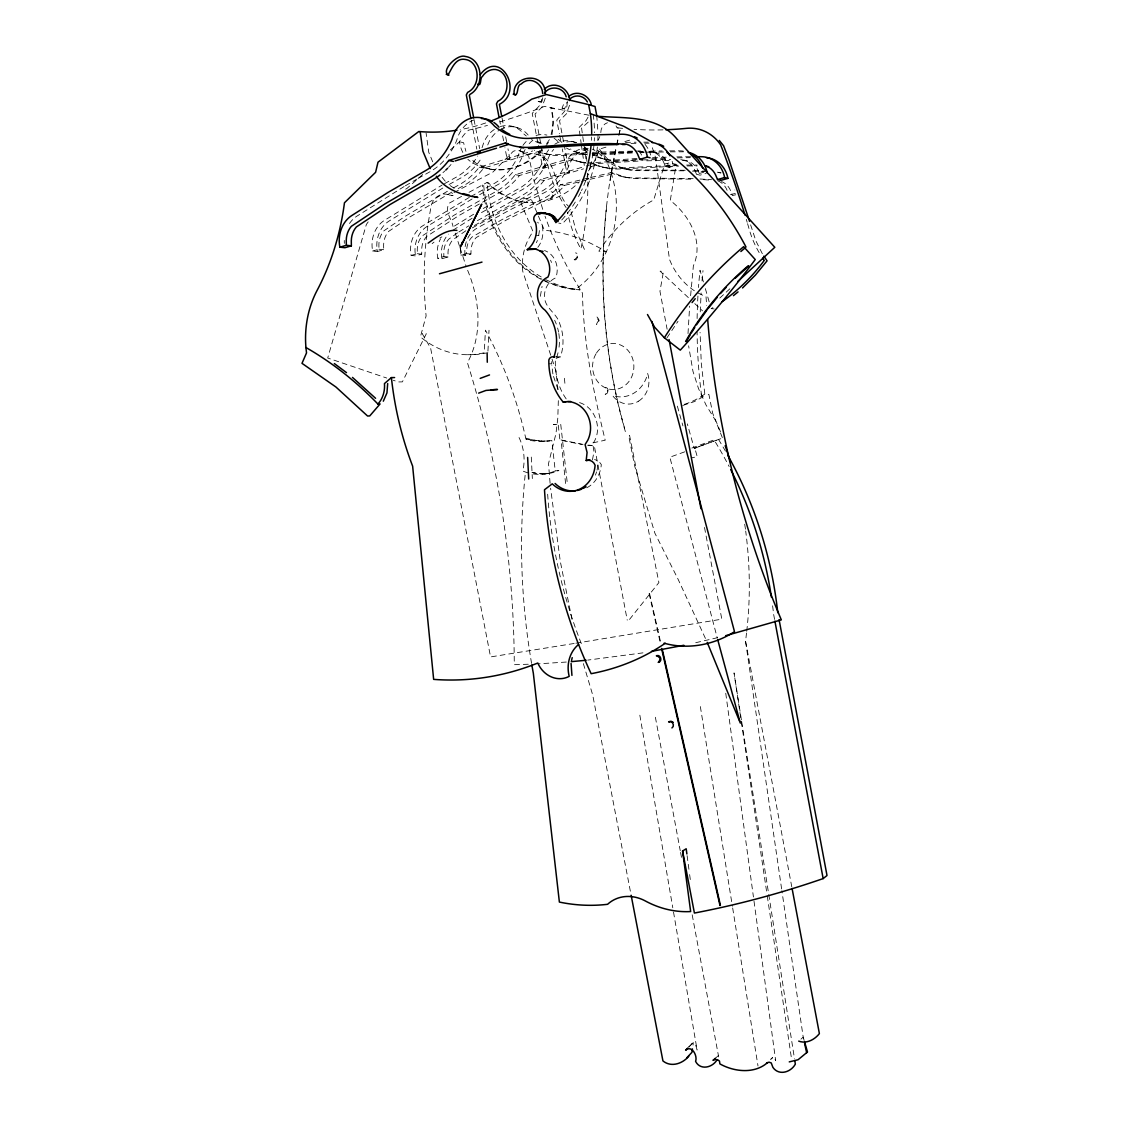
<?xml version="1.0" encoding="UTF-8"?>
<svg xmlns="http://www.w3.org/2000/svg" width="1129" height="1129" viewBox="0 0 1129 1129"><rect width="100%" height="100%" fill="white"/><g stroke="black" fill="none" stroke-linecap="round" stroke-linejoin="round"><path stroke-width="0.75" stroke-dasharray="5 3.75" d="M688.013 333.591L689.636 306.185M540.354 296.292L542.061 286.357M566.984 102.132C568.282 110.459 560.69 114.565 556.766 120.168L559.363 133.688M460.561 248.507A25.007 20.759 -88.5 0 0 460.801 254.985L466.587 253.686L466.743 249.086A17.443 14.479 -88.5 0 1 471.823 237.203L502.433 219.351L542.583 199.17A64.988 53.853 -83.6 0 0 560.563 184.733L580.786 179.892M460.801 254.985L465.148 255.323L470.92 254.025L471.089 249.453A17.372 14.437 -88.4 0 1 476.156 237.612L506.695 219.845L546.746 199.734A64.734 53.712 -83.5 0 0 564.669 185.354L579.798 181.741M700.248 311.858L701.123 292.961M544.488 296.602C544.234 288.897 548.511 280.98 555.694 277.819C559.829 267.7 555.285 254.152 544.474 250.525M597.805 140.292L598.045 135.297M487.94 351.048L489.012 330.261M539.422 230.584L538.279 238.106M606.626 206.776C598.469 282.052 604.438 358.966 625.593 431.715L625.395 431.73C598.596 339.392 596.027 240.421 616.279 146.53M690.609 295.657L693.375 265.823C704.2 241.846 689.509 215.329 670.287 200.468L676.186 164.298L669.257 162.943L664.713 164.015L653.705 199.946C631.492 212.054 612.694 230.048 598.864 251.174L606.118 251.852C587.517 240.124 566.306 232.433 544.39 230.217L531.42 199.537L523.757 198.506L520.949 202.98L533.057 231.671C524.689 242.947 521.203 257.497 522.769 271.383L551.474 357.427M702.012 280.923L703 270.607M781.621 888.932L745.563 641.3L746.523 632.988M746.706 631.323C750.616 598.031 749.995 564.274 745.704 531.067M597.368 146.953C594.658 175.447 582.578 203.22 562.397 223.683L558.742 223.105M610.069 180.725L616.476 146.572M616.632 144.907L618.438 136.792M618.791 135.17L620.23 128.664L616.956 127.746A9.611 8.369 -79 0 0 615.997 125.898M616.829 144.949L618.621 136.835M618.988 135.212L620.428 128.72L619.468 126.885M551.982 134.746L553.662 121.283L551.587 108.088M541.384 99.281C543.007 104.094 535.075 101.539 538.9 98.378M542.569 97.786C542.499 105.434 535.654 108.271 532.225 113.521L536.43 135.381M545.265 98.209L541.906 107.199L535.061 114.015L540.96 144.71M569.538 105.279L566.236 114.029L559.518 120.648L563.794 142.946M563.272 108.596L562.087 108.158L564.754 101.285M562.087 108.158L564.528 108.934L567.548 101.568M592.443 459.856L593.995 451.783L592.626 442.907L605.2 440.197C593.332 391.946 583.58 342.891 582.423 293.032C567.153 268.928 554.649 243.102 545.025 216.232M536.36 242.735L537.418 240.477M588.054 117.106L586.149 120.521L578.923 127.591L581.125 143.073M507.217 159.57L509.955 159.09L507.217 159.57L504.931 147.744M509.913 159.175L507.979 148.816M666.943 337.853L678.021 321.271M542.626 167.402L545.222 166.866L542.626 167.402L538.378 145.472M537.827 247.322C542.993 240.703 544.15 231.473 541.581 223.57M368.209 221.891L366.375 224.417L327.706 358.02L386.739 378.046M588.773 178.862C581.647 179.44 593.275 180.344 588.054 173.781A114.255 97.023 -82.7 0 1 581.491 190.66M545.533 146.417L550.289 139.883M566.829 172.554L569.397 172.102L566.829 172.554L562.284 148.901M629.53 619.412L658.899 582.564L629.559 435.357L628.613 435.441L634.78 466.418L654.862 533.128L678.12 579.318L706.5 640.75M556.117 358.472L559.349 356.863M542.329 149.931C528.739 165.229 506.85 173.556 486.698 168.376L489.704 168.983L476.72 163.747L470.454 158.582M718.51 1055.432L714.544 1059.044M588.223 122.087L581.576 128.156L586.134 160.262M688.916 1046.908L693.587 1042.194L688.732 1047.077L693.319 1042.547L693.037 1045.44M719.808 298.07L724.931 293.342M726.201 292.171L730.04 288.629M770.514 1059.51L772.659 1057.563L770.204 1059.792M422.669 174.487L406.877 188.501L402.968 190.603M450.316 149.974L459.531 141.802A32.995 28.013 -83.7 0 1 468.634 130.145A753.283 554.043 -71.8 0 0 487.474 125.418M800.955 1039.146L803.199 1037.156L781.875 890.668M432.139 243.61L434.016 242.128M684.372 404.337A80.921 73.202 -86.5 0 0 702.055 395.926L704.115 394.529L708.871 394.346L712.695 413.299L721.135 433.31M453.011 230.175L472.853 217.798M457.513 232.842L448.679 239.235A17.979 15.34 -87.8 0 0 443.824 251.781L443.838 256.537L437.77 258.245A25.784 21.987 -87.8 0 1 440.536 238.84M454.465 226.026L477.369 211.956M458.91 231.967L468.831 225.814M465.882 230.768L452.856 239.757A17.909 15.284 -87.7 0 0 448.015 252.261L448.044 256.989L441.975 258.682L437.77 258.245M474.378 225.546L525.804 196.347A66.555 56.605 -82.5 0 0 544.065 180.471L583.51 168.842M439.887 238.05L441.919 236.836M477.426 220.635L521.838 195.627A66.851 56.775 -82.6 0 0 540.156 179.68L584.653 166.527M404.126 186.525L356.454 216.443A28.14 23.399 -89 0 0 347.718 226.548M481.476 212.605L522.953 189.277A58.652 49.874 -82.5 0 0 547.226 161.376A26.814 23.257 -81.7 0 1 553.676 149.451M405.382 185.791L416.77 179.172M483.198 208.512L518.973 188.529A58.906 50.029 -82.6 0 0 543.303 160.501A26.927 23.328 -81.8 0 1 548.694 149.804M472.345 227.889L505.594 209.429L540.17 192.099A57.269 47.46 -83.6 0 0 564.331 166.259A26.179 22.171 -83.2 0 1 591.497 149.056M442.808 188.049L388.743 221.242A27.279 22.876 -88.6 0 0 377.382 251.541L372.626 251.033A27.392 22.947 -88.6 0 1 384.015 220.607L441.989 185.128M469.297 197.377L422.331 226.054A26.461 22.411 -88.2 0 0 411.125 255.436L415.557 255.902L421.724 254.152L421.696 249.311A18.374 15.58 -88.1 0 1 426.607 236.469L458.684 215.681L500.867 191.831A68.347 57.72 -82.9 0 0 519.467 175.503L573.095 159.514A71.155 61.361 -78.1 0 0 586.276 163.14M472.077 198.972L426.748 226.647A26.348 22.34 -88.1 0 0 415.557 255.902M470.821 196.517L493.754 183.787A60.486 51.031 -83 0 0 518.521 154.969A27.66 23.822 -82.3 0 1 521.132 148.351M418.04 178.438L430.883 171.227A64.424 53.388 -84 0 0 456.695 140.433A29.481 24.979 -83.4 0 1 473.376 120.168M447.394 191.281L404.859 216.514L383.902 230.824A19.108 16.004 -88.6 0 0 378.892 244.174L378.949 249.213L372.626 251.033M451.939 192.057L409.531 217.177L388.63 231.417A19.024 15.961 -88.6 0 0 383.634 244.697L383.677 249.721L377.382 251.541M444.473 183.702L457.076 176.703A62.674 52.329 -83.6 0 0 477.694 156.056M449.032 184.521L461.592 177.549A62.391 52.16 -83.6 0 0 482.154 157.002M479.613 194.668L497.945 184.577A60.232 50.861 -82.9 0 0 522.642 155.901A27.533 23.737 -82.2 0 1 525.253 149.31M586.699 487.799C595.42 483.522 600.557 473.997 601.305 464.541L598.568 460.914L594.531 459.531M453.646 187.795L460.11 184.253A71.113 59.385 -83.6 0 0 479.204 167.219L532.719 150.947M458.162 188.599L464.612 185.071A70.788 59.188 -83.5 0 0 483.635 168.122L538.646 151.427A73.794 63.083 -78.9 0 0 562.75 155.604L587.715 153.826M461.578 196.404L449.681 202.91C443.711 210.446 451.798 219.054 453.039 226.492M469.015 192.325L487.065 182.446A80.653 68.954 -81.1 0 0 579.389 181.882M531.914 472.458A51.271 45.202 85.5 0 0 558.94 470.483L555.228 470.906L551.827 440.522A85.748 75.333 89 0 1 527.06 439.802L525.775 438.419A345.206 279.442 80.7 0 0 485.414 330.134L484.256 352.742A95.09 81.33 -87.9 0 1 420.411 336.851L426.113 315.908A346.222 315.739 -80.6 0 1 430.459 209.909A16.512 13.971 -86.5 0 1 449.328 194.992L452.447 193.341M454.013 192.523L492.978 172.017L513.243 151.314A11.53 9.879 -83 0 1 525.14 155.407A20.449 17.598 -83 0 1 547.988 165.511A119.829 105.124 -77.5 0 0 566.109 207.567M605.539 394.106C611.114 392.68 604.198 386.005 605.765 387.388C610.21 388.404 607.289 395.079 605.186 394.247M684.696 451.84L669.85 457.203L717.296 638.083M696.678 447.536L694.25 448.467L687.335 423.897M691.865 448.044L714.036 439.887A360.334 308.231 75.1 0 1 729.151 466.545M699.105 446.604L694.067 448.495L694.899 448.396L697.228 456.68L692.077 457.753M698.922 446.632L703.974 444.77M701.363 445.701L706.415 443.866M706.246 443.88L708.871 442.963M708.687 442.977L711.326 442.074M711.157 442.088L713.782 441.185M713.613 441.199L716.252 440.31M716.082 440.324L721.219 438.56M411.125 255.436L417.307 253.686L417.278 248.817A18.459 15.623 -88.2 0 1 422.204 235.919L454.38 215.032L496.689 191.083A68.643 57.904 -83 0 0 515.332 174.67L569.143 158.596L573.095 159.514M588.505 170.916A80.653 68.954 -81.1 0 0 599.555 149.07L607.981 146.558M624.845 141.562L631.577 139.559M586.304 166.048L592.894 164.1A69.546 60.274 -77.6 0 0 615.94 168.108L679.404 165.144M590.072 166.909L596.648 164.975A69.236 60.063 -77.5 0 0 619.609 168.969L678.6 166.104M665.404 166.457L672.87 164.298L676.624 165.257L669.172 167.402L665.404 166.457L663.372 161.56A20.717 18.29 -79.1 0 0 652.618 151.85L648.695 151.244M680.731 159.669L684.132 160.191A19.969 17.768 -78.2 0 1 694.547 169.576L696.508 174.289L703.776 172.229M696.508 174.289L700.008 175.164L705.794 173.527M682.735 405.466L694.194 401.656L705.004 395.813L701.278 363.086L700.065 332.406M717.663 637.659L692.416 643.459M582.465 179.483L611.128 172.624L615.093 173.316A67.43 57.339 -79.2 0 0 636.7 178.551L693.502 179.201M550.162 198.633L553.027 195.769L551.46 191.944M581.477 181.346L615.093 173.316M730.449 194.541L735.572 193.398A27.082 23.794 -80 0 0 734.894 189.954M735.755 194.781L732.34 195.543L730.731 190.984A18.812 16.54 -79.9 0 0 721.487 181.515M574.478 259.755L577.371 256.946L575.79 253.108M487.855 352.784L476.678 354.562L467.406 354.718M574.153 643.474L490.565 656.923L430.629 348.169L422.204 333.591L426.31 333.732L402.376 381.884L398.212 381.941L393.301 380.275M575.889 643.205L721.812 619.172L703.903 524.237M642.966 652.858L587.757 660.098M544.573 473.968L548.793 473.474L540.551 473.785L532.394 472.402M549.724 440.903L546.958 441.044M592.683 154.292L632.946 151.766M525.987 439.548L529.445 439.28M566.306 662.046L538.519 663.824M636.968 158.469L615.968 159.951A61.276 53.105 -77.6 0 1 592.908 155.223M637.066 159.598L619.638 160.84A61.008 52.922 -77.5 0 1 594.037 154.729M586.572 152.669L558.587 154.631A74.147 63.309 -79 0 1 534.384 150.439M592.471 152.359L632.762 151.117M592.104 153.572L633.665 152.161M632.339 152.923L596.564 155.237A62.702 54.079 -78.1 0 1 593.515 155.308M651.842 158.766L668.848 158.102M652.534 157.665L669.638 157.058M635.74 160.12L592.683 162.689A71.48 61.573 -78.2 0 1 589.239 162.759M638.026 161.108L596.549 163.592A71.155 61.361 -78.1 0 1 589.691 163.507M638.76 151.54L643.135 151.371M641.032 152.556L643.939 152.443M528.273 664.233L514.274 664.685C513.963 562.44 497.945 460.307 467.434 362.734C483.452 333.436 479.515 297.83 466.729 268.137M649.754 152.26L667.31 151.893M642.98 159.881L670.711 159.415M646.677 160.812L671.374 160.36M650.445 151.159L662.215 150.933M676.807 156.889L692.67 156.705M677.414 157.877L690.327 157.665M625.494 142.367L636.121 142.198M630.942 143.383L636.982 143.284M544.206 441.086L547.297 441.016M687.138 165.977L697.143 165.921M635.782 151.088L643.135 151.046M669.596 150.863L679.968 150.834A28.634 25.473 -78.2 0 1 684.95 151.399M639.677 152.105L644.193 152.062M670.259 151.85L683.539 151.808M643.742 142.141L648.314 142.141M686.559 165.06L697.101 165.046M644.56 143.214L649.119 143.2M645.957 152.062L656.443 152.852A20.618 18.219 -79 0 1 667.154 162.534L669.172 167.402M548.877 363.792L551.742 363.806L551.728 359.968M555.736 356.82L560.379 357.046C564.048 346.49 563.879 334.678 559.913 324.221C557.571 314.37 547.142 309.586 544.884 299.933M683.906 170.804L637.066 170.634A59.428 50.523 -79.2 0 1 606.315 157.707A26.066 22.114 -83.1 0 0 592.683 149.211M541.44 441.002L544.545 441.058M685.247 170.253L633.157 169.915A59.668 50.678 -79.3 0 1 602.322 156.959A26.179 22.171 -83.2 0 0 592.88 149.536M692.387 171.1L704.327 171.622M693.15 178.664L632.804 177.874A67.712 57.508 -79.3 0 1 611.128 172.624M693.77 170.592L705.78 171.185M699.952 179.003L711.566 179.694M703.649 179.68L710.451 180.075M538.688 440.804L541.793 440.973M714.092 308.88L711.143 308.654A182.136 159.951 -78.6 0 0 713.655 307.159M466.587 253.686L470.92 254.025M588.661 445.122L591.469 445.419M587.546 445.221L594.277 445.673L627.23 620.117M417.307 253.686L421.724 254.152M443.838 256.537L448.044 256.989M378.949 249.213L383.677 249.721M539.041 440.776L533.227 440.07M574.139 259.741C577.54 261.561 579.233 252.614 575.494 252.868M535.979 235.241L538.9 235.651M588.971 115.229L544.404 106.394A753.283 554.043 -71.8 0 1 500.076 121.819M583.072 444.403L561.057 439.943L565.601 483.635L567.322 483.41L560.76 424.518L553.464 424.617L558.206 424.673L559.913 440.042L581.943 444.501M682.608 160.36L687.674 161.137A19.885 17.697 -78.1 0 1 698.061 170.465L700.008 175.164M560.563 184.733L564.669 185.354M536.303 440.465L530.517 439.534M449.328 194.992L453.068 195.613L447.239 194.329M623.236 176.844L630.321 178.072M526.566 202.416L527.822 202.627C512.749 201.033 498.75 193.638 488.363 182.686L487.065 182.446M624.718 169.04L628.641 169.745M549.851 198.662C553.21 200.454 554.889 191.422 551.178 191.747M479.204 167.219L483.635 168.122M515.346 174.67L519.467 175.503M540.156 179.68L544.065 180.471M460.505 142.014L463.582 142.706L465.924 151.328M536.346 154.179C559.815 159.344 552.9 191.577 568.282 206.085M519.312 150.679L525.14 152.457L528.682 156.197L534.144 180.626L543.035 210.375M544.503 153.586L548.722 154.56M578.979 161.645L582.903 162.562M602.519 167.092L606.245 167.939M592.894 164.1L596.648 164.975M577.639 152.711L584.497 154.348M601.221 158.385L607.825 159.965M530.856 439.506L522.868 437.233M513.046 126.533L517.392 127.633M572.643 141.591L576.453 142.55A26.814 23.257 -81.7 0 0 564.359 142.55M538.166 101.314L539.126 101.582M652.618 151.85L656.443 152.852M684.132 160.191L687.674 161.137M540.65 102.019L539.733 101.765M554.466 108.906L550.684 107.834A42.013 35.775 -81.6 0 1 551.065 134.52M563.343 108.483L564.528 108.934M579.558 402.616C596.041 407.682 603.027 430.22 592.64 443.909L593.247 445.786M528.118 472.882A51.482 45.343 85.4 0 1 525.465 472.049L522.84 471.033C525.38 459.856 524.011 447.846 519.044 437.516M545.646 279.625L556.668 284.522L568.183 287.966L580.052 289.885C567.421 288.897 554.96 285.708 543.628 279.978M698.117 293.06L706.034 296.828L706.669 305.578M541.2 276.93C509.207 258.315 490.593 222.117 487.488 185.946L483.692 185.241C486.825 223.373 507.556 261.124 542.047 279.286M450.104 185.579L455.82 189.39M694.363 290.76C683.045 283.21 674.422 271.962 669.483 259.345L655.427 157.185L651.433 144.921M688.351 297.604L660.07 271.158L663.457 271.553L659.957 291.24L667.112 329.202M694.787 303.616L702.506 310.828M537.658 222.215L538.392 223.076M442.131 177.324L447.239 183.688M566.179 398.89C558.262 387.628 554.875 373.657 555.355 359.996M718.566 439.449L725.453 451.078M762.343 253.729L755.908 240.914L750.418 224.248M584.427 249.396L575.804 230.09L570.455 209.26M557.952 389.449L553.111 375.167M775.087 1059.228L775.679 1060.696L753.678 898.726M432.717 161.814L428.766 152.359L426.099 133.123M722.334 437.586L715.292 420.115L705.978 404.916L698.498 388.559L692.966 371.314L688.619 345.813M550.585 260.192L551.488 262.478M695.746 1045.285L697.115 1050.041L673.082 909.508M552.025 359.078L555.891 370.665L557.994 389.632M455.227 233.153L459.602 246.475M460.152 248.14L466.178 266.472M702.055 395.926L701.307 393.612A584.328 546.676 -28.4 0 1 697.087 332.279M703.409 281.925L700.022 270.226A584.328 546.676 -28.4 0 0 698.484 287.5M705.343 288.615L709.21 301.965M804.158 1040.444L803.199 1037.156L803.89 1040.261M583.368 663.626L592.711 695.027L630.801 893.519M677.358 406.13L682.932 425.915M649.542 593.473L660.451 641.441M649.119 593.6L660.409 643.304M571.937 619.256L560.309 561.48L550.599 488.222M536.755 137.061L538.053 143.792M502.024 118.009L504.014 128.283M505.665 136.835L506.653 141.972M499.71 120.704L500.359 124.091M502.645 135.917L503.633 140.984M473.997 119.476L479.656 148.619M471.245 120.351L476.819 149.155M564.119 144.653L569.397 172.102M559.688 135.381L560.986 142.141M541.285 146.403L545.222 166.866M774.579 619.398L773.605 614.218A360.334 308.231 75.1 0 0 772.589 605.68M745.563 641.3L791.754 886.717M655.384 717.254L680.251 850.687M680.575 852.423L681.535 857.617M692.19 914.8L718.665 1056.899M552.885 373.911L551.813 365.076M639.847 715.193L672.785 907.772M700.361 706.585L732.382 906.248M732.665 907.984L757.996 1065.959M744.688 524.237L745.507 529.346M741.4 719.836L734.033 672.898L741.047 719.935M741.668 721.586L794.52 1058.917M741.301 721.685L767 894.182M767.268 895.932L791.669 1059.722M581.364 144.794L584.3 165.441M725.749 693.234L753.438 896.99M687.109 855.655L689.396 872.872M689.636 874.594L690.553 881.481M596.719 115.454L597.947 131.98M564.401 378.286L565.177 386.132M550.105 483.311L548.511 463.596L555.934 433.705L557.811 418.125L558.375 399.144M531.293 457.076L532.352 478.569M344.359 243.384A28.14 23.399 -89 0 1 344.289 240.463M645.04 144.343A30.582 26.842 -79.7 0 1 650.699 155.068M638.901 150.891A21.324 18.727 -79.7 0 1 641.709 155.322M451.021 164.495A73.117 60.599 -84 0 1 448.453 167.374M444.854 170.945A73.117 60.599 -84 0 1 442.963 172.61M581.322 643.615A503.957 500.98 -57.9 0 1 547.537 492.54M597.029 470.172A29.142 25.925 83.4 0 0 597.848 464.936A8.115 7.254 83.1 0 0 596.705 462.89M596.564 471.866A29.142 25.925 83.4 0 1 595.364 475.14M593.162 114.424A114.255 97.023 -82.7 0 1 594.489 132.686M594.418 137.696A114.255 97.023 -82.7 0 1 594.263 141.04M594.023 144.385A114.255 97.023 -82.7 0 1 591.229 162.576M590.848 164.199A114.255 97.023 -82.7 0 1 588.675 172.243M580.786 192.128A114.255 97.023 -82.7 0 1 576.933 199.283M575.282 202.049A114.255 97.023 -82.7 0 1 567.04 213.776M565.05 216.218A114.255 97.023 -82.7 0 1 559.829 222.004M556.244 356.877A4.643 4.093 89 0 1 556.766 357.018A42.507 37.116 89.4 0 0 558.573 350.3M554.635 320.255A42.507 37.116 89.4 0 1 556.287 324.051M557.599 328.003A42.507 37.116 89.4 0 1 558.573 332.095M558.813 333.478A42.507 37.116 89.4 0 1 558.813 348.917M485.682 122.948A228.989 185.354 -77.8 0 1 460.152 129.637M591.61 136.962A114.608 97.249 -82.8 0 1 591.455 140.321M555.228 470.906A51.482 45.343 85.4 0 1 530.828 473.531M697.115 318.533A584.328 546.676 -28.4 0 1 698.131 292.679M531.576 663.372A772.349 732.975 3 0 1 525.465 472.049M746.311 219.379A761.99 596.846 82 0 1 747.158 222.244M747.581 223.683A761.99 596.846 82 0 1 749.247 229.427A104.432 95.838 -69.8 0 0 761.059 255.704M586.897 161.376A246.023 204.137 -87.1 0 0 585.499 147.899A17.33 15.002 -79.8 0 0 589.07 147.32M587.616 173.231A246.023 204.137 -87.1 0 1 580.885 248.916A125.136 111.249 -78.4 0 1 567.52 212.196M599.795 136.623A17.33 15.002 -79.8 0 1 597.989 140.292M600.811 132.615A9.611 8.369 -79 0 1 607.458 122.736M662.935 129.863A446.11 361.252 -67.2 0 1 634.004 129.327M622.615 128.381A446.11 361.252 -67.2 0 1 616.956 127.746M554.762 144.272A26.927 23.328 -81.8 0 1 575.508 142.734M441.975 258.682A25.685 21.917 -87.7 0 1 448.368 234.14M587.729 152.246A61.276 53.105 -77.6 0 1 582.917 148.605M584.483 147.207A26.814 23.257 -81.7 0 1 586.699 149.536A61.008 52.922 -77.5 0 0 589.056 151.427M554.099 138.274A27.66 23.822 -82.3 0 1 558.911 142.691M522.953 145.359A27.66 23.822 -82.3 0 1 528.838 139.22M536.035 135.508A27.66 23.822 -82.3 0 1 546.916 135.085M586.586 154.236A62.984 54.263 -78.2 0 1 566.448 148.026M585.782 162.604A71.48 61.573 -78.2 0 1 569.143 158.596M558.121 139.276A27.533 23.737 -82.2 0 1 561.819 142.437M529.205 143.637A27.533 23.737 -82.2 0 1 534.271 139.276M587.475 154.871A62.702 54.079 -78.1 0 1 570.413 148.986M599.555 149.07A95.132 82.262 -84.4 0 1 575.353 289.476A122.214 106.436 -81.1 0 1 542.343 279.95M540.805 279.159A122.214 106.436 -81.1 0 1 482.393 185.001M465.148 255.323A24.909 20.703 -88.4 0 1 476.678 228.34L509.842 209.952L544.333 192.692A57.043 47.333 -83.5 0 0 568.437 166.965A26.066 22.114 -83.1 0 1 588.35 149.113M717.494 172.144A27.082 23.794 -80 0 1 720.485 173.047M717.846 180.838A18.897 16.596 -80 0 1 727.118 190.335M718.058 172.427A26.969 23.709 -79.9 0 1 721.135 172.864M500.33 126.575A28.677 24.457 -83 0 1 523.842 133.97A65.341 55.787 -79 0 0 526.326 135.974M494.333 129.454A28.677 24.457 -83 0 0 482.408 146.798A62.674 52.329 -83.6 0 1 480.982 149.988M540.128 143.397A65.341 55.787 -79 0 1 531.59 139.488M672.15 161.334A29.707 26.221 -79.1 0 1 672.87 164.298M500.161 129.652A28.535 24.372 -82.9 0 1 528.146 135.028M487.728 144.978A28.535 24.372 -82.9 0 1 498.736 130.527M541.454 143.298A65.03 55.589 -78.9 0 1 535.866 140.518M549.371 139.657A71.903 60.783 -81.2 0 1 546.591 143.665M541.468 149.804A71.903 60.783 -81.2 0 1 472.712 162.929A29.552 25.021 -82.9 0 1 467.843 159.26M462.819 152.443A29.552 25.021 -82.9 0 1 459.531 141.802M598.709 320.41C594.221 327.029 597.805 324.686 599.16 320.438C597.904 316.741 593.388 313.749 598.709 320.41M595.985 353.843A23.032 20.647 89.7 0 0 612.045 389.519A23.032 20.647 89.7 0 0 631.675 356.2A23.032 20.647 89.7 0 0 595.985 353.843M638.605 401.148A22.707 20.449 89.1 0 0 647.679 373.572A31.16 27.971 89.9 0 1 612.595 395.573A22.707 20.449 89.1 0 0 638.605 401.148"/><path stroke-width="1.5" d="M571.076 663.429L571.937 675.396M692.458 1048.912L691.894 1052.383L686.799 1057.817M470.906 118.658L466.305 94.949L467.646 92.366C481.547 85.635 479.613 61.305 465.346 59.456C454.987 57.283 451.318 70.407 447.945 74.81C441.27 69.942 457.541 53.599 465.317 56.45C483.268 59.018 484.863 86.566 469.904 94.399L469.354 95.471L473.672 117.755M479.585 84.576L477.863 84.096C481.942 86.185 479.599 77.689 482.535 76.335C485.357 71.776 490.607 69.038 495.363 69.476C510.209 71.593 510.675 95.33 497.833 101.257L496.45 103.812L499.06 117.331M542.654 93.566C542.499 83.123 529.501 75.601 521.231 83.969C516.136 84.76 519.072 96.473 514.189 94.455C511.649 75.064 545.011 70.887 545.363 93.354M571.528 660.493L572.22 657.642M665.235 643.262C643.05 658.475 617.563 668.749 591.144 673.688C564.175 616.039 548.285 553.281 544.488 489.746L552.264 483.833A29.241 25.995 83.4 0 0 579.121 489.407A29.241 25.995 83.4 0 0 595.11 465.247A8.143 7.282 83.1 0 0 586.191 460.519L587.08 452.461L585.09 444.572L587.757 440.254A25.896 22.989 85.4 0 0 567.788 401.585L563.089 401.98C553.379 390.338 548.482 375.04 548.849 359.953A4.657 4.107 88.9 0 1 553.902 356.99A42.634 37.201 89.4 0 0 544.94 310.108C533.805 302.219 535.358 282.673 547.932 277.071C554.283 264.003 542.583 244.471 527.243 249.692C535.259 243.497 538.265 232.193 535.456 222.625C530.122 216.768 538.406 210.206 544.432 213.522L538.858 213.113M462.283 242.227L461.14 245.699L481.73 204.151L460.265 247.322M685.599 341.508C701.73 312.86 722.969 287.091 748.118 265.894M686.291 341.537L690.426 334.48M383.31 401.204L386.951 392.92L387.684 383.535M691.244 333.069L694.758 327.551M696.508 324.785L706.937 310.08M707.911 308.767L717.254 297.308M692.063 302.6L695.21 298.691M480.192 74.683C500.133 48.335 524.364 91.59 499.385 104.32L501.699 116.301M544.404 93.312C549.922 84.703 563.851 87.201 566.179 96.826M720.457 293.568L726.032 287.514M687.815 1047.994L685.628 1050.182C691.879 1044.734 697.736 1055.925 695.577 1061.359C700.206 1070.546 712.371 1067.808 717.014 1059.835M735.304 278.143L748.781 265.978M742.557 287.951L755.372 275.109L767.057 260.841L763.853 256.142M737.717 281.544L774.804 247.293L677.118 139.248C657.445 114.876 624.789 118.503 597.128 116.231M767.607 1062.544C754.609 1074.131 734.203 1071.943 719.879 1063.885L719.483 1061.077L717.748 1059.849L715.179 1059.383L712.992 1060.371L715.391 1058.282M740.892 251.513L744.745 248.182M394.6 377.552L391.396 377.594L384.453 383.578A24.81 20.774 85.7 0 1 377.905 404.027L380.064 403.956L369.747 415.924L367.574 416.022L335.906 386.993L301.993 363.34L306.523 352.925L305.931 347.52A91.35 76.772 87.6 0 1 317.15 290.308A220.282 172.271 -89.5 0 0 344.458 202.783L375.604 172.3L378.003 162.195L418.817 131.5A228.989 185.354 -77.8 0 0 456.949 130.174M766.52 1063.109L768.99 1062.177L771.234 1062.925L772.899 1067.371C778.756 1075.965 790.836 1072.409 795.338 1064.139L794.788 1060.653M733.441 295.657L738.056 291.903M658.927 662.074L660.267 658.32L657.163 655.709M686.884 853.933L686.192 848.768L682.579 851.012L694.406 913.051A1216.342 979.196 -73.6 0 0 823.154 878.588L827.007 875.511L779.081 619.638M544.305 89.318C553.52 79.722 569.566 88.161 569.651 100.566M428.117 243.144C436.5 237.118 446.181 229.483 456.906 230.344M671.938 727.937C674.987 726.145 672.785 720.838 669.37 721.657M688.761 1056.278C682.481 1063.716 671.176 1067.639 662.935 1060.935L631.139 895.241M568.494 96.727C576.213 89.403 589.253 94.723 591.3 104.672M570.004 98.858C575.494 93.961 583.933 95.513 587.405 101.977M740.314 723.139L717.748 639.79M480.192 378.384L489.52 374.927M669.398 721.6L668.622 721.953L670.951 721.233L673.194 722.334M478.64 393.132L485.964 390.436L497.48 389.491L493.683 389.59M658.729 662.187L658.179 662.384C662.935 661.749 660.719 653.86 656.358 655.794L656.909 655.596M650.106 157.792L647.439 157.1A30.737 26.955 -79.8 0 0 622.164 134.224L575.55 135.282L530.023 138.331A67.571 57.24 -79.6 0 1 494.403 126.039A29.622 25.064 -83.5 0 0 470.37 118.418A29.622 25.064 -83.5 0 0 451.967 139.375A64.734 53.571 -84.1 0 1 426.085 170.324L387.967 192.466L351.429 215.766A28.267 23.469 -89 0 0 339.871 247.18L346.335 245.289L346.264 240.096A19.715 16.37 -89 0 1 351.345 226.308L384.947 203.897L429.218 178.114A73.456 60.797 -84.1 0 0 448.721 160.487L505.242 143.044A76.673 64.96 -79.6 0 0 530.066 147.32C562.143 145.076 594.503 142.226 626.595 144.258A21.437 18.798 -79.8 0 1 637.659 154.292L639.762 159.358L642.443 160.022M455.1 160.939L496.52 148.181M499.837 147.151L508.121 144.597M639.762 159.358L647.439 157.1M440.07 174.939A73.117 60.599 -84 0 1 434.002 178.989L389.872 204.631L356.369 226.943A19.63 16.314 -89 0 0 351.302 240.66L351.359 245.84L344.909 247.717L339.871 247.18M717.522 179.539L724.62 177.535L727.909 178.382L720.838 180.358L717.522 179.539L715.603 174.953A19.433 17.372 -77.5 0 0 705.427 165.808M439.477 273.768L481.998 262.097M725.707 635.683L781.324 619.863C740.934 524.562 715.984 422.768 707.685 319.592M683.835 645.28L651.461 651.377M491.044 390.112L493.599 389.674M586.191 460.519L588.957 460.237A8.115 7.254 83.1 0 1 589.987 459.983M586.092 660.267L571.232 661.65M541.511 213.042L549.258 213.917L554.946 217.22L544.757 213.085M563.089 401.98L565.911 401.868M567.788 401.585L570.597 401.472M789.256 1061.895L798.076 1059.75L807.489 1051.974L804.638 1042.095M618.099 144.54L579.756 145.458L534.511 148.365A76.292 64.72 -79.5 0 1 528.471 148.379M622.432 144.54L625.325 144.526M695.577 156.691L701.377 156.705A27.858 24.909 -77.5 0 1 724.62 177.535M346.335 245.289L351.359 245.84M527.243 249.692L533.438 249.311L530.503 248.944M533.819 248.916L536.741 249.283M540.142 250.977L543.049 251.344M705.484 166.189L708.786 166.697M552.053 216.754L555.143 220.988L558.022 221.453M554.268 219.435L557.147 219.901M553.224 218.024L556.117 218.49M537.785 213.169L540.706 213.649M550.769 215.639L553.662 216.119M536.741 213.508L539.676 213.988M543.134 212.958L546.055 213.452M547.904 213.974L550.797 214.454M549.371 214.708L552.279 215.187M448.721 160.487L453.449 161.447M505.242 143.044L508.276 143.736M664.12 643.191C687.843 649.923 713.965 644.969 734.499 631.661L651.927 321.497M596.719 115.454L595.025 106.521L588.632 104.602L546.323 94.54L531.773 99.14A228.989 185.354 -77.8 0 1 490.423 121.212M446.223 74.331L448.989 75.107M513.215 94.187L515.784 94.907M463.144 193.609L469.481 195.261M474.222 196.488L477.821 197.42C462.156 195.275 445.588 189.898 436.316 176.251M798.711 1041.121C806.431 1044.085 814.588 1039.71 819.386 1033.614L792.078 888.438M588.632 104.602L590.34 113.606L623.73 126.265L652.957 142.579M334.339 363.566L346.504 372.626M666.9 152.359C700.022 177.422 726.836 210.319 746.029 247.068M664.346 337.754L680.293 350.131A1171.309 827.19 -79.1 0 0 755.245 259.543L743.644 246.672A412.057 403.617 49 0 0 664.346 337.754L654.651 327.241L647.481 314.511M352.474 377.425L375.576 398.297M719.286 140.433L723.576 145.726L728.854 159.499L749.571 221.383M727.923 455.509C754.878 503.859 771.756 557.712 777.782 612.722M555.143 220.988L555.877 222.653A114.608 97.249 -82.8 0 0 591.215 143.679M707.206 642.345L739.678 721.502M430.163 168.574L422.895 151.145L420.2 131.811M725.171 445.701L730.576 462.043M662.398 650.008L720.401 905.303M661.58 648.455L720.006 905.585M804.582 1043.365L806.642 1052.694M774.903 621.133L823.154 878.588M669.074 339.561L700.968 508.713M682.579 851.012L690.652 911.555A93.721 82.798 61.2 0 1 645.407 900.998A39.981 34.251 59 0 0 607.585 904.301A183.406 160.572 68.8 0 1 559.377 902.071L533.34 673.293A772.349 732.975 3 0 1 531.858 665.037M527.624 457.428L528.697 479.006M487.135 353.335L487.291 362.24M523.673 147.927A76.292 64.72 -79.5 0 1 520.116 147.32M481.462 118.559A29.481 24.979 -83.4 0 1 492.498 121.565M493.909 122.468A29.481 24.979 -83.4 0 1 498.976 127.168M509.743 134.351A67.232 57.043 -79.5 0 1 501.516 129.228M634.554 136.835A30.582 26.842 -79.7 0 1 637.165 137.992M447.578 168.292A73.117 60.599 -84 0 1 445.772 170.084M391.396 377.594A331.347 301.203 -86.8 0 0 412.635 466.164L433.649 679.376A313.664 268.081 87 0 0 537.785 663.019A25.558 22.467 72.6 0 0 569.185 676.356A31.824 28.225 71 0 1 578.584 644.476M575.691 490.734A29.142 25.925 83.4 0 1 555.087 483.466M586.007 486.726A29.142 25.925 83.4 0 1 583.241 488.377M581.788 489.055A29.142 25.925 83.4 0 1 577.244 490.48M590.34 113.606A114.608 97.249 -82.8 0 1 591.681 133.603M305.931 347.52A347.845 276.168 76.2 0 1 377.905 404.027M553.704 357.343A4.643 4.093 89 0 1 554.692 356.933M745.013 215.089A761.99 596.846 82 0 0 720.641 144.851A44.892 39.967 -77.5 0 0 686.46 128.353A446.11 361.252 -67.2 0 1 665.856 129.764M730.703 469.593A360.334 308.231 75.1 0 1 771.403 597.156M762.625 258.089A104.432 95.838 -69.8 0 0 764.277 260.418A182.136 159.951 -78.6 0 1 722.235 301.556M706.373 157.693A27.731 24.81 -77.3 0 1 727.909 178.382M688.14 152.373A28.634 25.473 -78.2 0 1 702.633 167.967M690.101 152.796A28.507 25.374 -78.1 0 1 707.248 173.118M651.758 142.395A29.707 26.221 -79.1 0 1 669.906 155.76M658.927 144.202A29.566 26.122 -79 0 1 663.683 146.262M477.525 152.457L480.319 152.048L477.525 152.457"/></g></svg>
